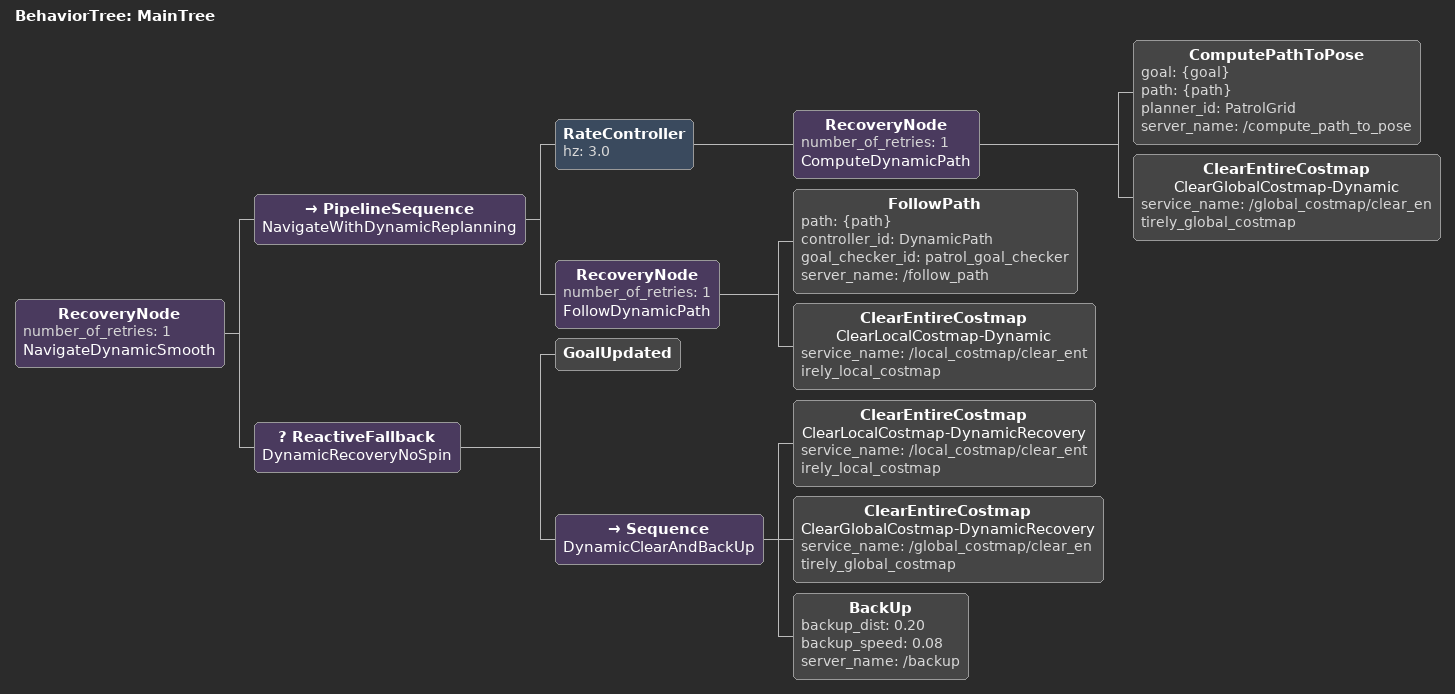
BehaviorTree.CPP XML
<root main_tree_to_execute="MainTree">
  <BehaviorTree ID="MainTree">
    <RecoveryNode number_of_retries="1" name="NavigateDynamicSmooth">
      <PipelineSequence name="NavigateWithDynamicReplanning">
        <RateController hz="3.0">
          <RecoveryNode number_of_retries="1" name="ComputeDynamicPath">
            <ComputePathToPose goal="{goal}" path="{path}" planner_id="PatrolGrid" server_name="/compute_path_to_pose"/>
            <ClearEntireCostmap name="ClearGlobalCostmap-Dynamic" service_name="/global_costmap/clear_entirely_global_costmap"/>
          </RecoveryNode>
        </RateController>
        <RecoveryNode number_of_retries="1" name="FollowDynamicPath">
          <FollowPath path="{path}" controller_id="DynamicPath" goal_checker_id="patrol_goal_checker" server_name="/follow_path"/>
          <ClearEntireCostmap name="ClearLocalCostmap-Dynamic" service_name="/local_costmap/clear_entirely_local_costmap"/>
        </RecoveryNode>
      </PipelineSequence>
      <ReactiveFallback name="DynamicRecoveryNoSpin">
        <GoalUpdated/>
        <Sequence name="DynamicClearAndBackUp">
          <ClearEntireCostmap name="ClearLocalCostmap-DynamicRecovery" service_name="/local_costmap/clear_entirely_local_costmap"/>
          <ClearEntireCostmap name="ClearGlobalCostmap-DynamicRecovery" service_name="/global_costmap/clear_entirely_global_costmap"/>
          <BackUp backup_dist="0.20" backup_speed="0.08" server_name="/backup"/>
        </Sequence>
      </ReactiveFallback>
    </RecoveryNode>
  </BehaviorTree>
</root>
